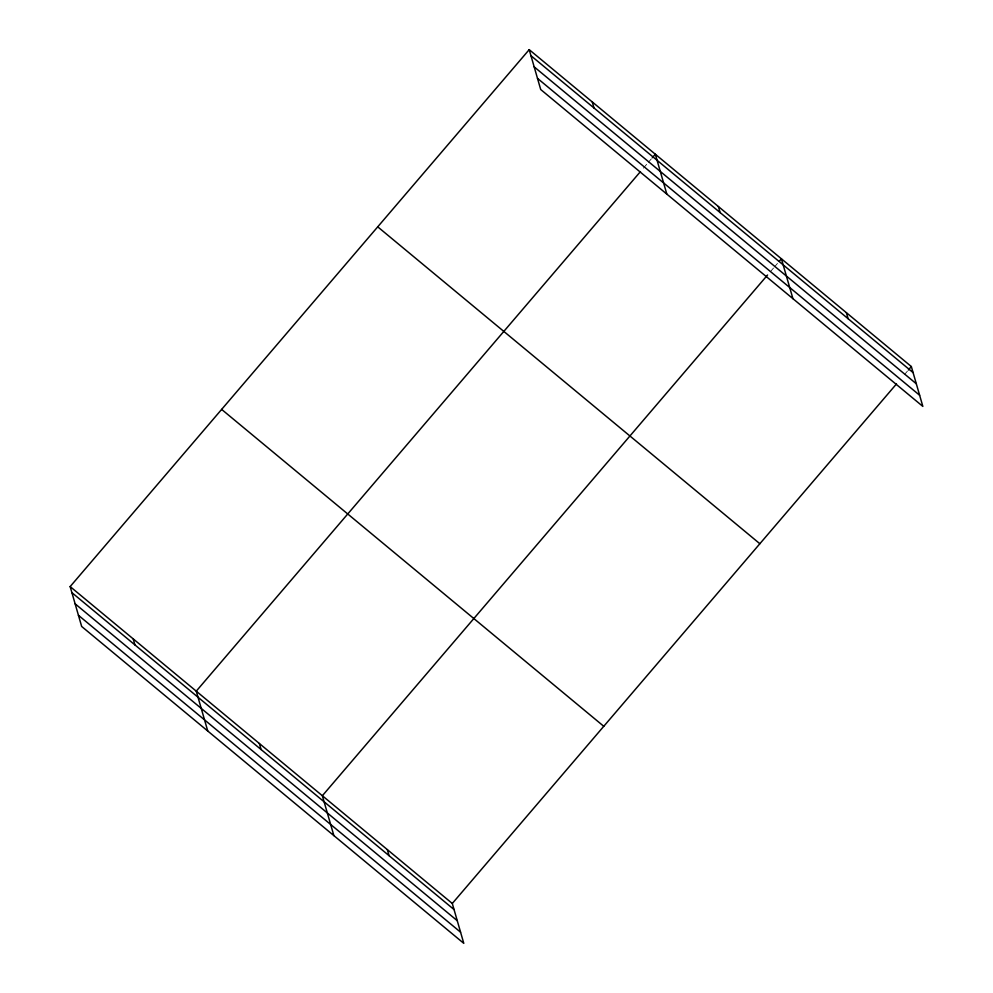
<?xml version="1.0" encoding="UTF-8"?>
<svg xmlns="http://www.w3.org/2000/svg" width="993" height="993" viewBox="0 0 993 993"><rect width="100%" height="100%" fill="white"/><g stroke="black" fill="none" stroke-linecap="round" stroke-linejoin="round"><path stroke-width="0.74" stroke-dasharray="4.96 3.72" d="M643.427 168.127L647.386 163.485M648.379 162.331L651.346 158.855M770.518 271.536L773.497 268.06M774.49 266.906L777.457 263.43M904.412 374.646L907.379 371.171"/><path stroke-width="1.49" d="M70.155 586.59L452.287 903.481L463.793 943.35L81.662 626.459L70.155 586.59L529.207 49.65L911.338 366.541L922.845 406.41L540.713 89.519L529.207 49.65M640.46 171.59L196.254 691.165L207.76 731.034M652.339 157.701L655.318 154.225L666.824 194.094M767.552 275.011L322.353 795.741L333.871 835.61M779.431 261.122L781.417 258.801L792.923 298.67M452.287 903.481L896.493 383.919M908.372 370.017L911.338 366.541M530.957 55.707L913.088 372.598M534.184 66.866L916.303 383.757M537.498 78.36L919.63 395.251M377.725 226.838L759.856 543.73M221.638 409.401L603.769 726.293M71.906 592.647L454.024 909.538M75.12 603.806L457.252 920.697M78.435 615.3L460.566 932.191M846.371 312.671L848.121 318.728M718.361 206.507L720.111 212.564M592.262 101.931L594.013 107.989M387.32 849.611L389.07 855.668M259.31 743.447L261.06 749.504M133.199 638.871L134.949 644.929"/></g></svg>
